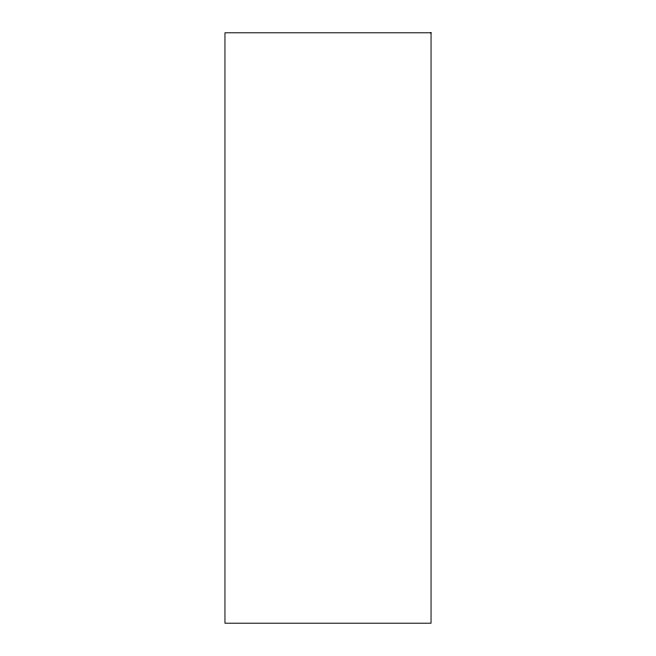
<?xml version="1.0" encoding="UTF-8"?>
<svg xmlns="http://www.w3.org/2000/svg" width="656" height="656" viewBox="0 0 656 656"><rect width="100%" height="100%" fill="white"/><g stroke="black" fill="none" stroke-linecap="round" stroke-linejoin="round"><path stroke-width="0.98" d="M431.049 32.8L224.951 32.8L224.951 623.2L431.049 623.2L431.049 32.8"/></g></svg>
